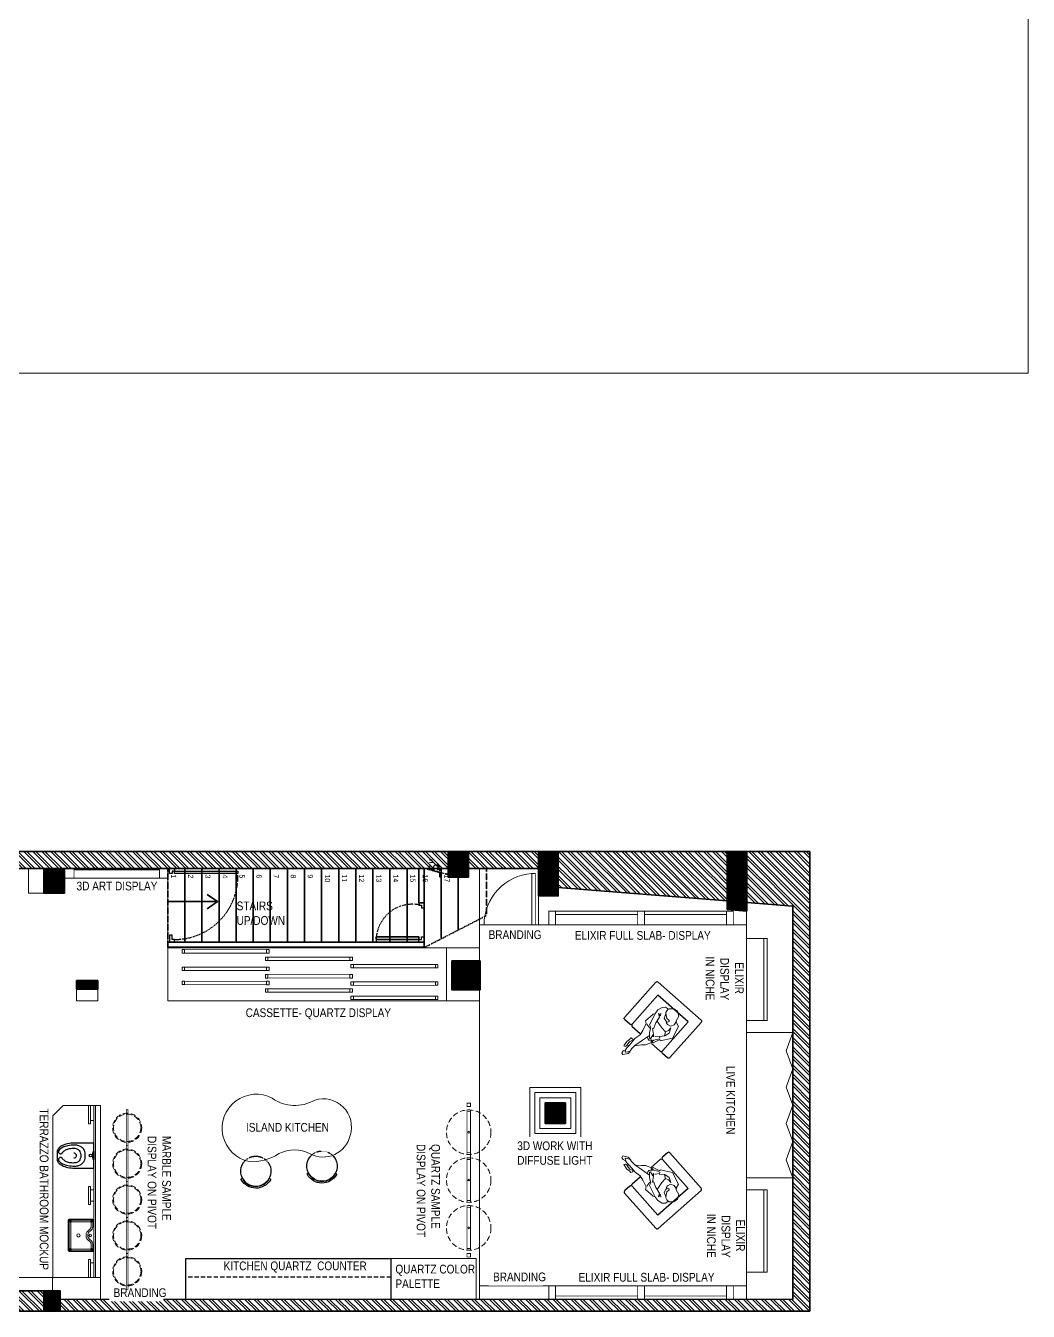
# Model space of a CAD drawing. Header units: inches. Extents: x -109431 to 29005, y -34715 to -1756.
# Drawn here: x -54446 to -53860, y -12996 to -12244 of the extents above; entities that cross this region are included whole.
import ezdxf

# ---------------------------------------------------------------- set-up
doc = ezdxf.new("R2010")
doc.units = ezdxf.units.IN
doc.header["$LTSCALE"] = 0.05
doc.header["$MEASUREMENT"] = 0
doc.header["$PDMODE"] = 3
doc.header["$PDSIZE"] = -4
for name, pattern in [('A2-XREF-115_FURN$0$HIDDEN', [0.375, 0.25, -0.125]), ('ACAD_ISO03W100', [30, 12, -18]), ('DASHED2', [0.375, 0.25, -0.125])]:
    doc.linetypes.add(name, pattern=pattern)
doc.layers.get('Defpoints').update_dxf_attribs({"linetype": 'DASHED2'})
for name, color, linetype, lineweight in [('A-PEOPLE', 12, 'Continuous', 20), ('FURNITURE', 1, 'Continuous', 18), ('hatch', 7, 'Continuous', 25), ('WALL', 7, 'Continuous', 35)]:
    doc.layers.add(name, color=color, linetype=linetype, lineweight=lineweight)
for name, color, linetype in [('Column', 6, 'Continuous'), ('Dim', 4, 'Continuous'), ('Door', 3, 'Continuous'), ('Furniture text & dimension', 7, 'Continuous'), ('T-furniture', 7, 'Continuous'), ('text', 4, 'Continuous')]:
    doc.layers.add(name, color=color, linetype=linetype)
doc.styles.add('4MMOF3-8', font='ARIALN.TTF', dxfattribs={"height": 5.12})
doc.styles.get("Standard").update_dxf_attribs({"font": 'stylu.ttf', "height": 6})
doc.dimstyles.new('STANDARD$0', dxfattribs={"dimscale": 0, "dimtxt": 4, "dimasz": 0.5, "dimexe": 0, "dimexo": 0, "dimgap": 0, "dimtad": 0, "dimzin": 0, "dimdsep": 46, "dimlunit": 4, "dimtxsty": 'Standard', "dimblk": 'ARCHTICK', "dimcen": 0.09375, "dimclrd": 256, "dimclre": 8, "dimclrt": 7, "dimadec": 0, "dimazin": 0, "dimtfac": 1, "dimtofl": 0, "dimtmove": 1, "dimatfit": 3, "dimldrblk": 'OBLIQUE', "dimfxl": 0.1875, "dimtolj": 1, "dimtzin": 0, "dimlwd": -1, "dimlwe": -1, "dimarcsym": 0})
pattern_1 = [(315, (-50218.136, 71535.8316), (2.65165043, 2.65165043), []), (315, (-50218.136, 71534.064), (2.65165043, 2.65165043), [])]
pattern_2 = [(315, (234.52663, -768.58549), (0.08838834765, 0.08838834765), [])]
pattern_3 = [(315, (-50218.13581, 71535.8316), (0.08838834765, 0.08838834765), [])]

# ---------------------------------------------------------------- blocks, each defined once
blk = doc.blocks.new('_ArchTick')
at = {"color": 0, "const_width": 0.15}
blk.add_lwpolyline([(-0.5, -0.5), (0.5, 0.5)], dxfattribs=at)
blk = doc.blocks.new('*D280')
at = {"layer": 'Defpoints', "color": 0, "ltscale": 0.25, "transparency": 16777216}
for p in [(-54203.99, -12737.47), (-54199.19, -12737.47), (-54199.19, -12742.47)]:
    blk.add_point(p, dxfattribs=at)
at = {"layer": 'Dim', "linetype": 'ACAD_ISO03W100', "ltscale": 0.25, "transparency": 16777216}
for p, q in [((-54203.99, -12739.97), (-54207.12, -12739.03)), ((-54203.99, -12742.47), (-54203.99, -12737.47))]:
    blk.add_line(p, q, dxfattribs=at)
at = {"layer": 'Dim', "color": 8, "linetype": 'ACAD_ISO03W100', "ltscale": 0.25, "transparency": 16777216}
for p, q in [((-54203.81, -12737.47), (-54203.99, -12737.47)), ((-54203.81, -12742.47), (-54203.99, -12742.47))]:
    blk.add_line(p, q, dxfattribs=at)
at = {"layer": 'Dim', "ltscale": 0.25, "transparency": 16777216, "xscale": 0.5, "yscale": 0.5, "zscale": 0.5}
for p, rotation in [((-54203.99, -12737.47), 90), ((-54203.99, -12742.47), 270)]:
    blk.add_blockref('_ArchTick', p, dxfattribs=dict(at, rotation=rotation))
at = {"layer": 'Dim', "color": 7, "ltscale": 0.25, "transparency": 16777216, "insert": (-54207.12, -12735.42), "char_height": 6, "attachment_point": 5, "rotation": 90}
blk.add_mtext('\\A1;5"', dxfattribs=at)
blk = doc.blocks.new('_OBLIQUE')
at = {"color": 0, "linetype": 'ByBlock'}
blk.add_line((-0.5, -0.5), (0.5, 0.5), dxfattribs=at)
blk = doc.blocks.new('HINDWARE VASCA BASIN')
at = {"ltscale": 10}
for points in [[(-8.5, -15), (8.5, -15, 0.414214), (9.5, -14), (9.5, -1, 0.414214), (8.5, 0), (-8.5, 0, 0.414214), (-9.5, -1), (-9.5, -14, 0.414214)], [(5.11, -0.5), (8.5, -0.5, -0.414214), (9, -1), (9, -14, -0.414214), (8.5, -14.5), (-8.5, -14.5, -0.414214), (-9, -14), (-9, -1, -0.414214), (-8.5, -0.5), (-5.11, -0.5, -0.233404), (-2.57, -2.05, 0.262849), (0, -3.5, 0.262849), (2.57, -2.05, -0.233404)]]:
    blk.add_lwpolyline(points, format="xyb", close=True, dxfattribs=at)
at = {"color": 9, "ltscale": 10}
for points in [[(-9, -1), (-8, -2)], [(-8.5, -0.5), (-7.5, -1.5)], [(8.5, -0.5), (7.5, -1.5)], [(9, -1), (8, -2)], [(-9, -14), (-8, -13)], [(-8.5, -14.5), (-7.5, -13.5)], [(8.5, -14.5), (7.5, -13.5)], [(9, -14), (8, -13)]]:
    blk.add_lwpolyline(points, dxfattribs=at)
blk.add_lwpolyline([(5.15, -1.5), (7.5, -1.5, -0.414214), (8, -2), (8, -13, -0.414214), (7.5, -13.5), (-7.5, -13.5, -0.414214), (-8, -13), (-8, -2, -0.414214), (-7.5, -1.5), (-5.15, -1.5, -0.227834), (-3.42, -2.58, 0.262027), (0, -4.5, 0.262027), (3.42, -2.58, -0.227834)], format="xyb", close=True, dxfattribs=at)
at = {"ltscale": 10}
for centre, radius in [((0, -2.05), 0.75), ((0, -9), 1)]:
    blk.add_circle(centre, radius, dxfattribs=at)
blk = doc.blocks.new('A$C26633AF0')
at = {"layer": 'T-furniture', "color": 11}
blk.add_lwpolyline([(0, 10.5, 0.049648), (0.42, 6.25, 0.06346), (1.49, 3.08, 0.103485), (3.38, 0.63, 0.178458), (5.1, 0), (9.9, 0, 0.178458), (11.62, 0.63, 0.103485), (13.51, 3.08, 0.06346), (14.58, 6.25, 0.049648), (15, 10.5), (15, 22), (0, 22)], format="xyb", close=True, dxfattribs=at)
at = {"layer": 'T-furniture', "color": 1}
blk.add_lwpolyline([(10.58, 0.94, 0.103485), (12.37, 3.25, 0.06346), (13.41, 6.33, 0.049648), (13.82, 10.5, 0.075858), (13.45, 12.95, 0.086069), (12.45, 14.9, 0.105985), (10.85, 16.27, 0.126201), (9.13, 16.72), (5.87, 16.72, 0.126201), (4.15, 16.27, 0.105985), (2.55, 14.9, 0.086069), (1.55, 12.95, 0.075858), (1.18, 10.5, 0.049648), (1.59, 6.33, 0.06346), (2.63, 3.25, 0.103485), (4.42, 0.94, 0.097511), (4.88, 0.75, 0.09808), (5.38, 0.75, 0.098895), (5.84, 0.93, 0.099479), (6.19, 1.28, 0.099479), (6.37, 1.73, 0.098895), (6.37, 2.23, 0.09808), (6.18, 2.69, 0.097511), (5.83, 3.04, -0.102445), (4.35, 4.55, -0.077884), (3.41, 6.69, -0.065096), (3.05, 9.46, -0.024284), (3.1, 10.5, -0.115331), (3.42, 11.88, -0.103946), (4.39, 13.11, -0.091071), (5.78, 13.9, -0.083675), (7.5, 14.19, -0.083675), (9.22, 13.9, -0.091071), (10.61, 13.11, -0.103946), (11.58, 11.88, -0.115331), (11.9, 10.5, -0.024284), (11.95, 9.46, -0.065096), (11.59, 6.69, -0.077884), (10.65, 4.55, -0.102445), (9.17, 3.04, 0.097511), (8.82, 2.69, 0.09808), (8.63, 2.23, 0.098895), (8.63, 1.73, 0.099479), (8.81, 1.28, 0.099479), (9.16, 0.93, 0.098895), (9.62, 0.75, 0.09808), (10.12, 0.75, 0.097511)], format="xyb", close=True, dxfattribs=at)
at = {"layer": 'T-furniture', "color": 1, "ltscale": 2}
for points in [[(5.08, 21.72), (5.08, 22), (9.92, 22), (9.92, 21.72)], [(6.09, 21.44), (6.09, 21.71), (8.68, 21.71), (8.68, 21.44)]]:
    blk.add_lwpolyline(points, close=True, dxfattribs=at)
at = {"layer": 'T-furniture', "color": 1}
blk.add_lwpolyline([(5.87, 10.04, -0.111064), (5.99, 10.58, -0.102841), (6.35, 11.05, -0.093011), (6.87, 11.35, -0.087082), (7.5, 11.47, -0.087082), (8.13, 11.35, -0.093011), (8.65, 11.05, -0.102841), (9.01, 10.58, -0.111064), (9.13, 10.04, -0.111064)], format="xyb", dxfattribs=at)
blk.add_circle((7.5, 20.12), 0.816, dxfattribs=at)
at = {"layer": 'T-furniture', "color": 1, "ltscale": 2}
blk.add_arc((7.39, 24.57), 3.39, 247.52123, 292.47877, dxfattribs=at)
blk = doc.blocks.new('A$7E7C19E2B201E1')
at = {"color": 11}
blk.add_lwpolyline([(-219, -370, 0.428876), (-236, -397, 0.57735), (245, -381, 0.536088), (227, -355, -0.615882)], format="xyb", close=True, dxfattribs=at)
at = {"color": 6}
blk.add_arc((0, -250), 250, 142.6792, 37.3208, dxfattribs=at)
at = {"color": 1, "linetype": 'ACAD_ISO03W100', "ltscale": 3}
blk.add_arc((0, -250), 250, 37.3028, 142.6972, dxfattribs=at)
blk = doc.blocks.new('A$C9f012d1b')
at = {"layer": 'A-PEOPLE', "color": 1, "lineweight": 0}
blk.add_lwpolyline([(736, 178), (755, 204), (786, 212), (795, 233), (715, 244), (669, 233), (639, 235), (631, 208), (637, 180), (597, 183), (509, 162), (437, 176), (326, 204), (305, 239), (156, 220), (137, 204), (59, 210), (-10, 187), (-44, 153), (-53, 99), (-65, 96), (-111, 42), (-120, -21), (-78, -82), (0, -99), (15, -116), (40, -183), (227, -232), (378, -120), (370, -103), (473, -63), (471, -51), (572, 4), (610, 46), (667, 101), (683, 113), (755, 119), (784, 115), (805, 109), (837, 111), (900, 159), (892, 191), (858, 191), (822, 178), (786, 183)], close=True, dxfattribs=at)
for points in [[(69, 145), (101, 122), (95, 168), (126, 122), (225, 105), (313, 71), (318, 86), (395, -5), (408, -2), (387, 23), (452, 6), (458, 23), (395, 80), (326, 115), (309, 157), (151, 197)], [(330, 193), (343, 120)], [(646, 193), (686, 210), (749, 210)], [(4, -108), (65, -120), (116, -91), (128, -40), (118, -7), (80, -30), (67, -19), (67, 25), (36, 65), (11, 94), (-19, 103), (-44, 101)], [(25, 82), (90, 61), (105, 14), (107, -11)], [(189, 107), (221, -11), (229, -91), (185, -110), (132, -110), (204, -145), (282, -122), (339, -68), (355, -91)], [(465, 56), (477, 40), (484, 12), (467, -9), (450, -21), (477, -26), (482, -34), (437, -45), (368, -91)], [(427, 54), (547, 82), (683, 113)], [(637, 180), (736, 178)], [(829, 174), (847, 164), (847, 151), (824, 132), (784, 111)], [(229, -91), (280, -118)], [(345, -74), (381, -23)]]:
    blk.add_lwpolyline(points, dxfattribs=at)

msp = doc.modelspace()

# ---------------------------------------------------------------- hatches: boundary and pattern name
at = {"layer": 'Column', "ltscale": 0.25}
h = msp.add_hatch(dxfattribs=at)
h.set_pattern_fill('ANSI31', color=1, angle=270)
h.set_pattern_definition(pattern_3)
h.paths.add_polyline_path([(-54187.18828, -12742.46865), (-54187.18828, -12727.46865), (-54199.18828, -12727.46865), (-54199.18828, -12742.46865)])
h = msp.add_hatch(dxfattribs=at)
h.set_pattern_fill('ANSI31', color=1, angle=270)
h.set_pattern_definition(pattern_3)
h.paths.add_polyline_path([(-54134.68828, -12753.46865), (-54134.68828, -12727.46865), (-54146.18828, -12727.46865), (-54146.18828, -12753.46865)])
h = msp.add_hatch(dxfattribs=at)
h.set_pattern_fill('ANSI31', color=1, angle=270)
h.set_pattern_definition(pattern_3)
h.paths.add_polyline_path([(-54024.39199, -12762.35468), (-54024.39199, -12727.46865), (-54035.89199, -12727.46865), (-54035.89199, -12761.42818)])
h = msp.add_hatch(dxfattribs=at)
h.set_pattern_fill('ANSI31', color=1, angle=270)
h.set_pattern_definition(pattern_2)
h.paths.add_polyline_path([(-54423.68828, -12751.96865), (-54423.68828, -12737.46865), (-54435.68828, -12737.46865), (-54435.68828, -12751.96865)])
h = msp.add_hatch(dxfattribs=at)
h.set_pattern_fill('ANSI31', color=1, angle=270)
h.set_pattern_definition(pattern_2)
h.paths.add_polyline_path([(-54183.18831, -12808.46865), (-54183.18828, -12801.46865), (-54196.93828, -12801.46865), (-54196.93828, -12808.46865)])
h.paths.add_polyline_path([(-54180.43828, -12808.46865), (-54180.43828, -12801.46865), (-54183.18828, -12801.46865), (-54183.18831, -12808.46865)])
h.paths.add_polyline_path([(-54183.18828, -12801.46865), (-54180.43828, -12801.46865), (-54180.43828, -12791.46865), (-54196.93828, -12791.46865), (-54196.93828, -12801.46865)])
h = msp.add_hatch(dxfattribs=at)
h.set_pattern_fill('ANSI31', color=1, angle=270)
h.set_pattern_definition(pattern_2)
h.paths.add_polyline_path([(-54404.18828, -12807.96865), (-54404.18828, -12802.96865), (-54416.68828, -12802.96865), (-54416.68828, -12807.96865)])
h = msp.add_hatch(dxfattribs=at)
h.set_pattern_fill('ANSI31', color=1, angle=270)
h.set_pattern_definition(pattern_2)
h.paths.add_polyline_path([(-54134.69151, -12886.52993), (-54134.69151, -12874.52993), (-54142.39199, -12874.52993), (-54142.39199, -12886.52993)])
h.paths.add_polyline_path([(-54130.39199, -12886.52993), (-54130.39199, -12875.52993), (-54134.69151, -12875.52993), (-54134.69151, -12886.52993)])
h.paths.add_polyline_path([(-54130.39199, -12875.52993), (-54130.39199, -12874.52993), (-54134.69151, -12874.52993), (-54134.69151, -12875.52993)])
h = msp.add_hatch(dxfattribs=at)
h.set_pattern_fill('ANSI31', color=1, angle=270)
h.set_pattern_definition(pattern_2)
h.paths.add_polyline_path([(-54426.18871, -12996.46865), (-54426.18871, -12984.46865), (-54435.72223, -12984.46865), (-54435.72223, -12996.46865)])
at = {"layer": 'hatch', "ltscale": 0.25}
h = msp.add_hatch(dxfattribs=at)
h.set_pattern_fill('ANSI32', color=8, scale=10, angle=270)
h.set_pattern_definition(pattern_1)
h.paths.add_polyline_path([(-54435.68828, -12737.46865), (-54435.68828, -12727.46865), (-54608.68828, -12727.46865), (-54608.68828, -12768.46865), (-54598.68828, -12768.46865), (-54598.68828, -12737.46865)])
h = msp.add_hatch(dxfattribs=at)
h.set_pattern_fill('ANSI32', color=8, scale=10, angle=270)
h.set_pattern_definition(pattern_1)
h.paths.add_polyline_path([(-54423.68828, -12737.46865), (-54423.68828, -12727.46865), (-54435.68828, -12727.46865), (-54435.68828, -12737.46865)])
h = msp.add_hatch(dxfattribs=at)
h.set_pattern_fill('ANSI32', color=8, scale=10, angle=270)
h.set_pattern_definition(pattern_1)
h.paths.add_polyline_path([(-53997.39199, -12759.52993), (-53997.39199, -12989.52993), (-54426.18871, -12989.46865), (-54426.18871, -12996.46865), (-53987.39199, -12996.46865), (-53987.39199, -12727.46865), (-54170.16953, -12727.46865), (-54170.16953, -12737.46865), (-54146.18828, -12737.46865), (-54134.68828, -12737.46865), (-54134.68828, -12748.46865), (-54035.89199, -12756.42818), (-54024.39199, -12757.35468)])
h.paths.add_polyline_path([(-54024.80643, -12756.32398), (-54024.80643, -12763.41538), (-54016.56359, -12763.41538), (-54016.56359, -12756.32398)], flags=24)
h = msp.add_hatch(dxfattribs=at)
h.set_pattern_fill('ANSI32', color=8, scale=10, angle=270)
h.set_pattern_definition(pattern_1)
h.paths.add_polyline_path([(-54227.47822, -12737.46865), (-54227.47822, -12727.46865), (-54363.18828, -12727.46865), (-54404.68828, -12727.46865), (-54423.68828, -12727.46865), (-54423.68828, -12737.46865), (-54404.68828, -12737.46865), (-54363.18828, -12737.46865)])
h = msp.add_hatch(dxfattribs=at)
h.set_pattern_fill('ANSI32', color=8, scale=10, angle=270)
h.set_pattern_definition(pattern_1)
h.paths.add_polyline_path([(-54187.18828, -12742.46865), (-54187.18828, -12737.46865), (-54170.16953, -12737.46865), (-54170.16953, -12727.46865), (-54227.47822, -12727.46865), (-54227.47822, -12737.46865), (-54213.18828, -12737.46865), (-54199.18828, -12737.46865), (-54199.18828, -12742.46865)])
h = msp.add_hatch(dxfattribs=at)
h.set_pattern_fill('ANSI32', color=8, scale=10, angle=270)
h.set_pattern_definition(pattern_1)
h.paths.add_polyline_path([(-54435.72223, -12996.46865), (-54435.72223, -12984.46865), (-54598.68828, -12984.46865), (-54598.68828, -12813.46865), (-54608.68828, -12813.46865), (-54608.68828, -12996.46865)])

# ---------------------------------------------------------------- linework, layer by layer
at = {"color": 11}
for points in [[(-54051.04217, -12827.47146), (-54069.31748, -12848.09939, -0.414213562), (-54070.70688, -12848.18341), (-54073.65373, -12845.57265, -0.414213562), (-54073.73775, -12844.18325), (-54058.72589, -12827.23888), (-54076.42155, -12811.56142), (-54091.43341, -12828.50579, -0.414213562), (-54092.82281, -12828.58981), (-54095.76966, -12825.97905, -0.414213562), (-54095.85368, -12824.58965), (-54077.57837, -12803.96172, -0.414213562), (-54076.18897, -12803.8777), (-54051.12619, -12826.08205, -0.414213562)], [(-54051.04217, -12924.40661), (-54069.31748, -12903.77868, 0.414213562), (-54070.70688, -12903.69466), (-54073.65373, -12906.30542, 0.414213562), (-54073.73775, -12907.69482), (-54058.72589, -12924.63919), (-54076.42155, -12940.31666), (-54091.43341, -12923.37228, 0.414213562), (-54092.82281, -12923.28826), (-54095.76966, -12925.89902, 0.414213562), (-54095.85368, -12927.28842), (-54077.57837, -12947.91635, 0.414213562), (-54076.18897, -12948.00037), (-54051.12619, -12925.79602, 0.414213562)]]:
    msp.add_lwpolyline(points, format="xyb", close=True, dxfattribs=at)
at = {"color": 6}
for points in [[(-54080.1826, -12839.7884), (-54075.12715, -12844.26727, 0.414213562), (-54073.73775, -12844.18325), (-54058.72589, -12827.23888), (-54076.40697, -12811.57433), (-54091.41884, -12828.5187, 0.414213562), (-54091.33481, -12829.9081), (-54086.6572, -12834.05223)], [(-54080.1826, -12912.08967), (-54075.12715, -12907.6108, -0.414213562), (-54073.73775, -12907.69482), (-54058.72589, -12924.63919), (-54076.40697, -12940.30374), (-54091.41884, -12923.35937, -0.414213562), (-54091.33481, -12921.96997), (-54086.6572, -12917.82584)]]:
    msp.add_lwpolyline(points, format="xyb", dxfattribs=at)
at = {"layer": 'Door', "ltscale": 0.25}
for points in [[(-54362.17979, -12740.46865), (-54362.17979, -12737.46865), (-54359.17979, -12737.46865), (-54359.17979, -12738.96865), (-54360.67979, -12738.96865), (-54360.67979, -12740.46865)], [(-54322.17979, -12738.96865), (-54322.17979, -12740.46865), (-54359.17979, -12740.46865), (-54359.17979, -12738.96865)], [(-54213.18828, -12760.46865), (-54213.18828, -12757.46865), (-54216.18828, -12757.46865), (-54216.18828, -12758.96865), (-54214.68828, -12758.96865), (-54214.68828, -12760.46865)], [(-54362.17979, -12776.46865), (-54362.17979, -12780.46865), (-54359.17979, -12780.46865), (-54359.17979, -12778.96865), (-54360.67979, -12778.96865), (-54360.67979, -12776.46865)], [(-54213.18828, -12777.46865), (-54213.18828, -12780.46865), (-54216.18828, -12780.46865), (-54216.18828, -12778.96865), (-54214.68828, -12778.96865), (-54214.68828, -12777.46865)]]:
    msp.add_lwpolyline(points, close=True, dxfattribs=at)
at = {"layer": 'Door', "linetype": 'ACAD_ISO03W100', "ltscale": 0.25}
for centre, radius, start, end in [((-54359.23901, -12741.86118), 37.10751, 270.09143649, 2.92343502), ((-54219.9718, -12779.67852), 21.33126, 75.65918756, 182.12277669)]:
    msp.add_arc(centre, radius, start, end, dxfattribs=at)
at = {"layer": 'FURNITURE', "ltscale": 50}
for p, q in [((-54598.68828, -12737.46865), (-54435.68828, -12737.46865)), ((-54363.13183, -12814.80091), (-54363.18828, -12737.46865)), ((-54180.75303, -12770.35462), (-54180.75303, -12737.46865)), ((-54146.18828, -12753.46865), (-54146.18828, -12770.35462)), ((-54178.10979, -12770.35462), (-54178.10979, -12767.35462)), ((-54024.42517, -12989.52607), (-54024.42517, -12762.352)), ((-54148.10979, -12770.35462), (-54180.75303, -12770.35462)), ((-54180.75303, -12770.35462), (-54180.75303, -12783.80091)), ((-54024.42517, -12770.35462), (-54148.10979, -12770.35462)), ((-54032.25125, -12770.35462), (-54024.42517, -12770.35462)), ((-54200.13183, -12783.80091), (-54180.75303, -12783.80091)), ((-54012.40959, -12778.3529), (-54024.42517, -12778.35462)), ((-54012.40959, -12826.3529), (-54012.40959, -12778.3529)), ((-54200.13183, -12814.80091), (-54180.75303, -12814.80091)), ((-54012.40959, -12826.3529), (-54024.41831, -12826.35462)), ((-54024.40959, -12833.39768), (-53997.39299, -12833.39768)), ((-53997.39299, -12833.39768), (-54001.39287, -12844.03132)), ((-53997.39299, -12833.39768), (-53997.39199, -12918.46645)), ((-53997.39299, -12854.66497), (-54001.39287, -12844.03132)), ((-53997.39299, -12854.66497), (-54001.39287, -12865.29861)), ((-53997.39299, -12875.93226), (-54001.39287, -12865.29861)), ((-54430.51061, -12882.10627), (-54424.51061, -12876.10627)), ((-54430.51061, -12882.10627), (-54430.51061, -12970.7425)), ((-54430.51061, -12882.10627), (-54430.51061, -12970.7425)), ((-54405.51061, -12876.10627), (-54424.51061, -12876.10627)), ((-54409.51061, -12886.76627), (-54409.51061, -12876.10627)), ((-54408.51061, -12876.10627), (-54408.51061, -12886.76627)), ((-54406.51061, -12876.10627), (-54406.51061, -12976.7425)), ((-53997.39249, -12875.93207), (-54001.39236, -12886.56571)), ((-54409.51061, -12886.76627), (-54408.51061, -12886.76627)), ((-54408.51061, -12884.76627), (-54406.51061, -12884.76627)), ((-54406.51061, -12885.4025), (-54406.51061, -12925.4025)), ((-53997.39249, -12897.19935), (-54001.39236, -12886.56571)), ((-53997.39249, -12897.19935), (-54001.39236, -12907.833)), ((-54186.08538, -12904.69678), (-54186.08538, -12906.69678)), ((-53997.39249, -12918.46664), (-54001.39236, -12907.833)), ((-54024.40858, -12918.46645), (-53997.39199, -12918.46645)), ((-54024.40858, -12918.46645), (-54012.40858, -12918.46645)), ((-54409.51061, -12923.4025), (-54409.51061, -12934.0825)), ((-54409.51061, -12923.4025), (-54408.51061, -12923.4025)), ((-54408.51061, -12934.0825), (-54408.51061, -12923.4025)), ((-54408.51061, -12925.4025), (-54406.51061, -12925.4025)), ((-54012.40858, -12925.51123), (-54024.4173, -12925.50951)), ((-54012.40858, -12925.51123), (-54012.40858, -12973.51123)), ((-54409.51061, -12934.0825), (-54408.51061, -12934.0825)), ((-54408.51061, -12932.0825), (-54406.51061, -12932.0825)), ((-54430.51061, -12970.7425), (-54430.51061, -12977.10627)), ((-54409.51061, -12966.0825), (-54408.51061, -12966.0825)), ((-54409.51061, -12966.0825), (-54409.51061, -12976.7425)), ((-54408.51061, -12976.7425), (-54408.51061, -12966.0825)), ((-54408.51061, -12968.0825), (-54406.51061, -12968.0825)), ((-54430.68828, -12976.7425), (-54402.51061, -12976.7425)), ((-54424.51061, -12976.7425), (-54405.51061, -12976.7425)), ((-54406.51061, -12976.7425), (-54408.51061, -12976.7425)), ((-54402.51061, -12976.7425), (-54402.51243, -12989.47203)), ((-54012.40858, -12973.51123), (-54024.42416, -12973.50951)), ((-54032.25196, -12981.50951), (-54024.42517, -12981.50951)), ((-54012.40858, -12989.52779), (-54012.40858, -12989.52993))]:
    msp.add_line(p, q, dxfattribs=at)
for points in [[(-54967.88583, -11821.43125), (-53859.60159, -11821.43125), (-53859.60159, -12447.75804), (-54967.88583, -12447.75804)], [(-54423.68828, -12751.96865), (-54444.77144, -12751.96865), (-54444.77144, -12737.46865), (-54423.68828, -12737.46865)], [(-54363.18828, -12737.46865), (-54423.68828, -12737.46865), (-54423.68828, -12743.1177), (-54363.18828, -12743.1177)], [(-54363.13183, -12783.80091), (-54200.13183, -12783.80091), (-54200.13183, -12814.80091), (-54363.13183, -12814.80091)], [(-54353.36515, -12786.92431), (-54354.86515, -12786.92431), (-54354.86515, -12784.92431), (-54353.36515, -12784.92431)], [(-54304.57072, -12791.31647), (-54306.07072, -12791.31647), (-54306.07072, -12789.31647), (-54304.57072, -12789.31647)], [(-54305.36515, -12786.92431), (-54303.86515, -12786.92431), (-54303.86515, -12784.92431), (-54305.36515, -12784.92431)], [(-54256.57072, -12791.31647), (-54255.07072, -12791.31647), (-54255.07072, -12789.31647), (-54256.57072, -12789.31647)], [(-54353.36515, -12797.13688), (-54354.86515, -12797.13688), (-54354.86515, -12795.13688), (-54353.36515, -12795.13688)], [(-54304.57072, -12801.52904), (-54306.07072, -12801.52904), (-54306.07072, -12799.52904), (-54304.57072, -12799.52904)], [(-54305.36515, -12797.13688), (-54303.86515, -12797.13688), (-54303.86515, -12795.13688), (-54305.36515, -12795.13688)], [(-54256.57072, -12801.52904), (-54255.07072, -12801.52904), (-54255.07072, -12799.52904), (-54256.57072, -12799.52904)], [(-54254.56428, -12795.55714), (-54256.06428, -12795.55714), (-54256.06428, -12793.55714), (-54254.56428, -12793.55714)], [(-54206.56428, -12795.55714), (-54205.06428, -12795.55714), (-54205.06428, -12793.55714), (-54206.56428, -12793.55714)], [(-54416.68828, -12802.96865), (-54404.18828, -12802.96865), (-54404.18828, -12814.80091), (-54416.68828, -12814.80091)], [(-54353.36515, -12805.34945), (-54354.86515, -12805.34945), (-54354.86515, -12803.34945), (-54353.36515, -12803.34945)], [(-54305.36515, -12805.44245), (-54303.86515, -12805.44245), (-54303.86515, -12803.44245), (-54305.36515, -12803.44245)], [(-54254.56428, -12805.76971), (-54256.06428, -12805.76971), (-54256.06428, -12803.76971), (-54254.56428, -12803.76971)], [(-54206.56428, -12805.76971), (-54205.06428, -12805.76971), (-54205.06428, -12803.76971), (-54206.56428, -12803.76971)], [(-54304.57072, -12809.83461), (-54306.07072, -12809.83461), (-54306.07072, -12807.83461), (-54304.57072, -12807.83461)], [(-54256.57072, -12809.83461), (-54255.07072, -12809.83461), (-54255.07072, -12807.83461), (-54256.57072, -12807.83461)], [(-54254.56428, -12814.07528), (-54256.06428, -12814.07528), (-54256.06428, -12812.07528), (-54254.56428, -12812.07528)], [(-54206.56428, -12814.07528), (-54205.06428, -12814.07528), (-54205.06428, -12812.07528), (-54206.56428, -12812.07528)], [(-54151.39199, -12865.52993), (-54121.39199, -12865.52993), (-54121.39199, -12895.52993), (-54151.39199, -12895.52993)], [(-54148.39199, -12868.52993), (-54124.39199, -12868.52993), (-54124.39199, -12892.52993), (-54148.39199, -12892.52993)], [(-54145.39199, -12871.52993), (-54127.39199, -12871.52993), (-54127.39199, -12889.52993), (-54145.39199, -12889.52993)], [(-54142.39199, -12874.52993), (-54130.39199, -12874.52993), (-54130.39199, -12886.52993), (-54142.39199, -12886.52993)], [(-54402.51061, -12876.10627), (-54402.51061, -12976.7425), (-54405.51061, -12976.7425), (-54405.51061, -12876.10627)]]:
    msp.add_lwpolyline(points, close=True, dxfattribs=at)
at = {"layer": 'FURNITURE', "ltscale": 50, "const_width": 0.5}
for points in [[(-54368.08709, -12743.21054), (-54368.08709, -12738.21054), (-54418.08709, -12738.21054), (-54418.08709, -12743.21054), (-54368.08709, -12743.21054)], [(-54148.10979, -12770.35462), (-54148.10979, -12740.35462), (-54150.10979, -12740.35462), (-54150.10979, -12770.35462)], [(-54136.25125, -12762.35462), (-54140.25125, -12762.35462), (-54140.25125, -12770.35462), (-54136.25125, -12770.35462), (-54136.25125, -12762.35462)], [(-54088.25125, -12762.35462), (-54136.25125, -12762.35462), (-54136.25125, -12764.35462), (-54088.25125, -12764.35462), (-54088.25125, -12762.35462)], [(-54084.25125, -12762.35462), (-54088.25125, -12762.35462), (-54088.25125, -12770.35462), (-54084.25125, -12770.35462), (-54084.25125, -12762.35462)], [(-54088.25125, -12762.35462), (-54084.25125, -12762.35462), (-54084.25125, -12770.35462), (-54088.25125, -12770.35462), (-54088.25125, -12762.35462)], [(-54036.25125, -12762.35462), (-54084.25125, -12762.35462), (-54084.25125, -12764.35462), (-54036.25125, -12764.35462), (-54036.25125, -12762.35462)], [(-54036.25125, -12762.35462), (-54032.25125, -12762.35462), (-54032.25125, -12770.35462), (-54036.25125, -12770.35462), (-54036.25125, -12762.35462)], [(-54012.40959, -12778.3529), (-54012.40959, -12826.3529), (-54014.40959, -12826.3529), (-54014.40959, -12778.3529), (-54012.40959, -12778.3529)], [(-54305.36515, -12786.92431), (-54305.36515, -12784.92431), (-54353.36515, -12784.92431), (-54353.36515, -12786.92431), (-54305.36515, -12786.92431)], [(-54256.57072, -12791.31647), (-54256.57072, -12789.31647), (-54304.57072, -12789.31647), (-54304.57072, -12791.31647), (-54256.57072, -12791.31647)], [(-54305.36515, -12797.13688), (-54305.36515, -12795.13688), (-54353.36515, -12795.13688), (-54353.36515, -12797.13688), (-54305.36515, -12797.13688)], [(-54256.57072, -12801.52904), (-54256.57072, -12799.52904), (-54304.57072, -12799.52904), (-54304.57072, -12801.52904), (-54256.57072, -12801.52904)], [(-54206.56428, -12795.55714), (-54206.56428, -12793.55714), (-54254.56428, -12793.55714), (-54254.56428, -12795.55714), (-54206.56428, -12795.55714)], [(-54305.36515, -12805.44245), (-54305.36515, -12803.44245), (-54353.36515, -12803.44245), (-54353.36515, -12805.44245), (-54305.36515, -12805.44245)], [(-54206.56428, -12805.76971), (-54206.56428, -12803.76971), (-54254.56428, -12803.76971), (-54254.56428, -12805.76971), (-54206.56428, -12805.76971)], [(-54256.57072, -12809.83461), (-54256.57072, -12807.83461), (-54304.57072, -12807.83461), (-54304.57072, -12809.83461), (-54256.57072, -12809.83461)], [(-54206.56428, -12814.07528), (-54206.56428, -12812.07528), (-54254.56428, -12812.07528), (-54254.56428, -12814.07528), (-54206.56428, -12814.07528)], [(-54186.08538, -12874.69678), (-54186.08538, -12876.69678), (-54188.08538, -12876.69678), (-54188.08538, -12874.69678), (-54186.08538, -12874.69678)], [(-54186.08538, -12879.69678), (-54186.08538, -12878.69678), (-54188.08538, -12878.69678), (-54188.08538, -12879.69678), (-54186.08538, -12879.69678)], [(-54186.08538, -12903.69678), (-54186.08538, -12904.69678), (-54188.08538, -12904.69678), (-54188.08538, -12903.69678), (-54186.08538, -12903.69678)], [(-54186.08538, -12907.69678), (-54186.08538, -12906.69678), (-54188.08538, -12906.69678), (-54188.08538, -12907.69678), (-54186.08538, -12907.69678)], [(-54012.40858, -12973.51123), (-54012.40858, -12925.51123), (-54014.40858, -12925.51123), (-54014.40858, -12973.51123), (-54012.40858, -12973.51123)], [(-54186.08538, -12931.69678), (-54186.08538, -12932.69678), (-54188.08538, -12932.69678), (-54188.08538, -12931.69678), (-54186.08538, -12931.69678)], [(-54186.08538, -12935.69678), (-54186.08538, -12934.69678), (-54188.08538, -12934.69678), (-54188.08538, -12935.69678), (-54186.08538, -12935.69678)], [(-54186.08538, -12959.69678), (-54186.08538, -12960.69678), (-54188.08538, -12960.69678), (-54188.08538, -12959.69678), (-54186.08538, -12959.69678)], [(-54186.08538, -12964.69678), (-54186.08538, -12962.69678), (-54188.08538, -12962.69678), (-54188.08538, -12964.69678), (-54186.08538, -12964.69678)], [(-54574.68828, -12976.7425), (-54574.68828, -12984.7425), (-54430.68828, -12984.7425), (-54430.68828, -12976.7425), (-54574.68828, -12976.7425)], [(-54136.25196, -12989.50951), (-54140.25196, -12989.50951), (-54140.25196, -12981.50951), (-54136.25196, -12981.50951), (-54136.25196, -12989.50951)], [(-54088.25196, -12989.50951), (-54136.25196, -12989.50951), (-54136.25196, -12987.50951), (-54088.25196, -12987.50951), (-54088.25196, -12989.50951)], [(-54084.25196, -12989.50951), (-54088.25196, -12989.50951), (-54088.25196, -12981.50951), (-54084.25196, -12981.50951), (-54084.25196, -12989.50951)], [(-54088.25196, -12989.50951), (-54084.25196, -12989.50951), (-54084.25196, -12981.50951), (-54088.25196, -12981.50951), (-54088.25196, -12989.50951)], [(-54036.25196, -12989.50951), (-54084.25196, -12989.50951), (-54084.25196, -12987.50951), (-54036.25196, -12987.50951), (-54036.25196, -12989.50951)], [(-54036.25196, -12989.50951), (-54032.25196, -12989.50951), (-54032.25196, -12981.50951), (-54036.25196, -12981.50951), (-54036.25196, -12989.50951)]]:
    msp.add_lwpolyline(points, dxfattribs=at)
at = {"layer": 'FURNITURE', "ltscale": 50}
for points in [[(-54405.51061, -12876.10627), (-54405.51061, -12976.7425)], [(-54402.51061, -12880.7425), (-54402.51061, -12976.7425)]]:
    msp.add_lwpolyline(points, dxfattribs=at)
at = {"layer": 'FURNITURE', "ltscale": 50, "const_width": 0.5}
for points in [[(-54387.46449, -12878.61366), (-54387.46449, -12899.61366), (-54386.46449, -12899.61366), (-54386.46449, -12878.61366)], [(-54186.08538, -12879.69678), (-54186.08538, -12903.69678), (-54188.08538, -12903.69678), (-54188.08538, -12879.69678)], [(-54387.46449, -12920.61366), (-54387.46449, -12899.61366), (-54386.46449, -12899.61366), (-54386.46449, -12920.61366)], [(-54186.08538, -12907.69678), (-54186.08538, -12931.69678), (-54188.08538, -12931.69678), (-54188.08538, -12907.69678)], [(-54387.46449, -12941.61366), (-54387.46449, -12920.61366), (-54386.46449, -12920.61366), (-54386.46449, -12941.61366)], [(-54387.46449, -12962.61366), (-54387.46449, -12941.61366), (-54386.46449, -12941.61366), (-54386.46449, -12962.61366)], [(-54186.08538, -12959.69678), (-54186.08538, -12935.69678), (-54188.08538, -12935.69678), (-54188.08538, -12959.69678)]]:
    msp.add_lwpolyline(points, close=True, dxfattribs=at)
at = {"layer": 'FURNITURE', "color": 252, "linetype": 'A2-XREF-115_FURN$0$HIDDEN', "ltscale": 250, "true_color": 0x939598}
for centre, radius in [((-54386.96449, -12889.11366), 8.5), ((-54386.96449, -12889.11366), 8), ((-54187.08538, -12891.69678), 13.0384), ((-54386.96449, -12910.11366), 8.5), ((-54386.96449, -12910.11366), 8), ((-54187.08538, -12919.69678), 13.0384), ((-54386.96449, -12931.11366), 8.5), ((-54386.96449, -12931.11366), 8), ((-54187.08538, -12947.69678), 13.0384), ((-54386.96449, -12952.11366), 8.5), ((-54386.96449, -12952.11366), 8)]:
    msp.add_circle(centre, radius, dxfattribs=at)
at = {"layer": 'FURNITURE', "ltscale": 50}
for centre in [(-54187.08538, -12891.69678), (-54187.08538, -12919.69678), (-54187.08538, -12947.69678)]:
    msp.add_circle(centre, 0.5, dxfattribs=at)
for centre, radius, start, end in [((-54148.10979, -12770.35462), 30, 93.82255373, 180), ((-54311.42759, -12889.42795), 19.96251, 62.0016632, 257.7526118), ((-54288.78707, -12853.4017), 22.68561, 234.20284468, 300.65451919), ((-54272.23177, -12888.68125), 16.53465, 342.5386809, 107.56085066), ((-54272.36815, -12889.90432), 16.34244, 242.68511671, 346.77644014), ((-54313.78578, -12881.25753), 27.74214, 266.12147089, 303.99861234), ((-54289.23093, -12922.01092), 19.92378, 61.96774634, 116.99031906)]:
    msp.add_arc(centre, radius, start, end, dxfattribs=at)
at = {"layer": 'Furniture text & dimension', "linetype": 'A2-XREF-115_FURN$0$HIDDEN', "ltscale": 200}
msp.add_line((-54232.58208, -12976.49626), (-54352.58208, -12976.49626), dxfattribs=at)
at = {"layer": 'Furniture text & dimension', "ltscale": 50}
msp.add_lwpolyline([(-54352.58208, -12965.49626), (-54232.58208, -12965.49626), (-54232.58208, -12989.49626), (-54352.58208, -12989.49626)], close=True, dxfattribs=at)
at = {"layer": 'WALL', "ltscale": 0.25}
for p, q in [((-54598.68828, -12984.46865), (-54432.68828, -12984.46865)), ((-54432.68828, -12984.46865), (-54426.18828, -12984.46865)), ((-54426.18828, -12984.46865), (-54426.18828, -12989.46865)), ((-54426.18828, -12989.46865), (-53997.39199, -12989.52993)), ((-54608.68828, -12996.46865), (-53987.39199, -12996.46865))]:
    msp.add_line(p, q, dxfattribs=at)
for points in [[(-54608.68828, -12768.46865), (-54608.68828, -12727.46865), (-54423.68828, -12727.46865)], [(-54423.68828, -12727.46865), (-54404.68828, -12727.46865), (-54363.18828, -12727.46865), (-53987.39199, -12727.46865)], [(-54035.89199, -12727.46865), (-54035.89199, -12761.42818)], [(-54024.39199, -12727.46865), (-54024.39199, -12762.35468)], [(-53987.39199, -12996.46865), (-53987.39199, -12727.46865)], [(-54598.68828, -12737.46865), (-54423.68828, -12737.46865)], [(-54423.68828, -12737.46865), (-54404.68828, -12737.46865), (-54363.18828, -12737.46865), (-54213.18828, -12737.46865)], [(-54213.18828, -12737.46865), (-54199.18828, -12737.46865), (-54199.18828, -12742.46865), (-54187.18828, -12742.46865), (-54187.18828, -12737.46865), (-54146.18828, -12737.46865), (-54146.18828, -12753.46865), (-54134.68828, -12753.46865), (-54134.68828, -12748.46865), (-54134.68828, -12748.46865)], [(-54134.68828, -12748.46865), (-54035.89199, -12756.42818)], [(-54363.18828, -12780.46865), (-54363.18828, -12783.46865), (-54213.18828, -12783.46865), (-54213.18828, -12760.46865)], [(-54035.89199, -12761.42818), (-54024.39199, -12762.35468)], [(-54024.39199, -12757.35468), (-53997.39199, -12759.52993)], [(-53997.39199, -12989.52993), (-53997.39199, -12759.52993)], [(-54180.43828, -12791.46865), (-54180.43828, -12808.46865), (-54196.93828, -12808.46865), (-54196.93828, -12791.46865), (-54180.43828, -12791.46865)]]:
    msp.add_lwpolyline(points, dxfattribs=at)
for points in [[(-54187.18828, -12742.46865), (-54187.18828, -12727.46865), (-54199.18828, -12727.46865), (-54199.18828, -12742.46865)], [(-54134.68828, -12753.46865), (-54134.68828, -12727.46865), (-54146.18828, -12727.46865), (-54146.18828, -12753.46865)], [(-54435.68828, -12737.46865), (-54435.68828, -12751.96865), (-54423.68828, -12751.96865), (-54423.68828, -12737.46865)], [(-54213.18828, -12737.46865), (-54213.18828, -12757.46865), (-54216.18828, -12757.46865), (-54216.18828, -12737.46865)], [(-54213.18828, -12783.46865), (-54213.18828, -12780.46865), (-54363.18828, -12780.46865), (-54363.18828, -12783.46865)], [(-54216.18828, -12778.96865), (-54241.18828, -12778.96865), (-54241.18828, -12777.46865), (-54216.18828, -12777.46865)], [(-54416.68828, -12802.96865), (-54416.68828, -12807.96865), (-54404.18828, -12807.96865), (-54404.18828, -12802.96865)], [(-54130.39199, -12874.52993), (-54130.39199, -12886.52993), (-54142.39199, -12886.52993), (-54142.39199, -12874.52993)], [(-54435.72223, -12984.46865), (-54435.72223, -12996.46865), (-54426.18871, -12996.46865), (-54426.18871, -12984.46865)]]:
    msp.add_lwpolyline(points, close=True, dxfattribs=at)
at = {"layer": 'WALL', "color": 8, "linetype": 'ACAD_ISO03W100', "ltscale": 0.25}
for points in [[(-54199.18828, -12740.93018), (-54212.68828, -12737.46865), (-54363.18828, -12737.46865), (-54363.18828, -12780.46865)], [(-54176.68828, -12737.46865), (-54176.68828, -12764.96865)], [(-54212.68828, -12783.46865), (-54176.68828, -12764.96865)]]:
    msp.add_lwpolyline(points, dxfattribs=at)
at = {"layer": 'WALL', "color": 8, "ltscale": 0.25}
for points in [[(-54353.18828, -12737.46865), (-54353.18828, -12780.46865)], [(-54343.18828, -12737.46865), (-54343.18828, -12780.46865)], [(-54333.18828, -12737.46865), (-54333.18828, -12780.46865)], [(-54323.18828, -12737.46865), (-54323.18828, -12780.46865)], [(-54313.18828, -12737.46865), (-54313.18828, -12780.46865)], [(-54303.18828, -12737.46865), (-54303.18828, -12780.46865)], [(-54293.18828, -12737.46865), (-54293.18828, -12780.46865)], [(-54283.18828, -12737.46865), (-54283.18828, -12780.46865)], [(-54273.18828, -12737.46865), (-54273.18828, -12780.46865)], [(-54263.18828, -12737.46865), (-54263.18828, -12780.46865)], [(-54253.18828, -12737.46865), (-54253.18828, -12780.46865)], [(-54243.18828, -12737.46865), (-54243.18828, -12780.46865)], [(-54233.18828, -12737.46865), (-54233.18828, -12780.46865)], [(-54223.18828, -12737.46865), (-54223.18828, -12780.46865)], [(-54213.18828, -12738.26507), (-54213.18828, -12777.96865)], [(-54203.18828, -12737.46865), (-54203.18828, -12777.96865)], [(-54193.18828, -12742.46865), (-54193.18828, -12773.44781)]]:
    msp.add_lwpolyline(points, dxfattribs=at)

# ---------------------------------------------------------------- block references
at = {"color": 161, "lineweight": -3, "yscale": 0.03937, "zscale": 0.03937}
for p, xscale, rotation in [((-54068.64034, -12823.89045), -0.03937, 48.46067043561108), ((-54068.64034, -12927.98762), 0.03937, 131.5393295643889)]:
    msp.add_blockref('A$C9f012d1b', p, dxfattribs=dict(at, xscale=xscale, rotation=rotation))
at = {"color": 6, "xscale": -0.03543299999999998, "yscale": 0.03543300000000003, "zscale": 0.03543300000000003, "rotation": 1.509373076335878}
for p in [(-54273.19244, -12902.73178), (-54311.87935, -12905.71979)]:
    msp.add_blockref('A$7E7C19E2B201E1', p, dxfattribs=at)
at = {"layer": 'FURNITURE', "ltscale": 50, "xscale": 0.9718137791682759, "yscale": 0.9718137791682759, "zscale": 0.9718137791682759, "rotation": 270}
msp.add_blockref('A$C26633AF0', (-54427.89057, -12898.11392), dxfattribs=at)
at = {"layer": 'FURNITURE', "ltscale": 50, "rotation": 270}
msp.add_blockref('HINDWARE VASCA BASIN', (-54406.51061, -12952.0825), dxfattribs=at)

# ---------------------------------------------------------------- texts
at = {"layer": 'Dim', "ltscale": 0.25, "char_height": 3, "attachment_point": 1, "rotation": 270}
for s, insert in [('1 ', (-54358.28638, -12740.91374)), ('2 ', (-54348.28638, -12740.91374)), ('3 ', (-54338.28638, -12740.91374)), ('4 ', (-54328.23035, -12740.91374)), ('5 ', (-54318.28638, -12740.91374)), ('6 ', (-54308.28638, -12740.91374)), ('7 ', (-54298.28638, -12740.91374)), ('8 ', (-54288.28638, -12740.91374)), ('9 ', (-54278.28638, -12740.91374)), ('10 ', (-54268.23035, -12740.91374)), ('11 ', (-54258.28638, -12740.91374)), ('12 ', (-54248.28638, -12740.91374)), ('13 ', (-54238.23035, -12740.91374)), ('14 ', (-54228.28638, -12740.91374)), ('15', (-54218.28638, -12740.91374)), ('16', (-54210.99769, -12740.91374)), ('17 ', (-54198.28638, -12740.91374))]:
    msp.add_mtext_dynamic_manual_height_columns(s, width=44, gutter_width=1, heights=[0], dxfattribs=dict(at, insert=insert))
at = {"layer": 'text', "ltscale": 50, "char_height": 5.12, "attachment_point": 4, "style": '4MMOF3-8'}
for s, insert, width in [('3D ART DISPLAY', (-54416.55665, -12747.73379), 66.2810962), ('STAIRS\\PUP/DOWN', (-54322.90496, -12763.63159), 66.2810962), ('KITCHEN QUARTZ  COUNTER ', (-54330.51625, -12970.58861), 96.6573193)]:
    msp.add_mtext(s, dxfattribs=dict(at, insert=insert, width=width))
for s, insert in [('ELIXIR FULL SLAB- DISPLAY', (-54125.00489, -12776.62934)), ('CASSETTE- QUARTZ DISPLAY', (-54317.60322, -12822.50917)), ('ELIXIR FULL SLAB- DISPLAY', (-54122.75957, -12976.60567))]:
    msp.add_mtext_dynamic_manual_height_columns(s, width=127.679357, gutter_width=15.396, heights=[0], dxfattribs=dict(at, insert=insert))
at = {"layer": 'text', "ltscale": 50, "char_height": 5.12, "attachment_point": 4, "rotation": 270, "style": '4MMOF3-8'}
for s, insert, width in [('\\pi43.54286;ELIXIR\\P\\pi39.38155; DISPLAY \\P\\pi40.12894;IN NICHE', (-54037.32413, -12748.71339), 105.1209635), ('LIVE KITCHEN', (-54033.85194, -12852.8702), 105.1209635), ('TERRAZZO BATHROOM MOCKUP', (-54435.62262, -12877.84204), 103.7020243), ('MARBLE SAMPLE\\PDISPLAY ON PIVOT', (-54368.21606, -12893.93228), 105.1209635), ('QUARTZ SAMPLE\\PDISPLAY ON PIVOT', (-54210.75651, -12898.63126), 105.1209635), ('\\pi43.54286;ELIXIR\\P\\pi39.38155; DISPLAY \\P\\pi40.12894;IN NICHE', (-54036.61113, -12899.30226), 105.1209635)]:
    msp.add_mtext(s, dxfattribs=dict(at, insert=insert, width=width))

# ---------------------------------------------------------------- dimensions: what is measured, and where the dimension line sits
at = {"layer": 'Dim', "ltscale": 0.25}
dim = msp.add_linear_dim(base=(-54203.9933, -12737.46865), p1=(-54199.18828, -12742.46865), p2=(-54199.18828, -12737.46865), angle=270, dimstyle='STANDARD$0', override={"dimscale": 1, "dimfxlon": 1}, dxfattribs=at)
dim.commit()
dim.dimension.update_dxf_attribs({"geometry": '*D280', "text_midpoint": (-54207.12288, -12739.02977)})

# ---------------------------------------------------------------- leaders
at = {"layer": 'WALL', "ltscale": 0.25}
msp.add_leader([(-54334.06456, -12756.84567), (-54363.09851, -12756.84567)], dimstyle='STANDARD$0', override={"dimscale": 1, "dimasz": 6, "dimldrblk": 'Open90', "dimfxlon": 1}, dxfattribs=at)

# ---------------------------------------------------------------- next in the draw order: texts
at = {"layer": 'text', "ltscale": 50, "insert": (-54268.90817, -12888.89765), "char_height": 5.12, "attachment_point": 6, "style": '4MMOF3-8', "bg_fill": 3, "box_fill_scale": 1.25, "bg_fill_color": 256, "bg_fill_true_color": 13158600, "bg_fill_transparency": 0}
msp.add_mtext_dynamic_manual_height_columns('ISLAND KITCHEN ', width=51.4526443, gutter_width=15.396, heights=[0], dxfattribs=at)
at = {"layer": 'text', "ltscale": 50, "char_height": 5.12, "attachment_point": 4, "style": '4MMOF3-8', "bg_fill": 2}
for s, width, insert in [('3D WORK WITH DIFFUSE LIGHT', 44.5239057, (-54158.68636, -12903.94841)), ('QUARTZ COLOR PALETTE', 50.1301988, (-54229.9859, -12976.06748)), ('BRANDING', 26.6168326, (-54394.92517, -12985.61113))]:
    msp.add_mtext_dynamic_manual_height_columns(s, width=width, gutter_width=15.396, heights=[26.39219], dxfattribs=dict(at, insert=insert))

# ---------------------------------------------------------------- next in the draw order: linework, layer by layer
at = {"layer": 'FURNITURE', "ltscale": 50}
for p, q in [((-54180.75303, -12783.80091), (-54180.75303, -12989.50373)), ((-54193.2033, -12965.49626), (-54232.58208, -12965.49626)), ((-54024.42517, -12981.50951), (-54180.75303, -12981.50951))]:
    msp.add_line(p, q, dxfattribs=at)
at = {"layer": 'FURNITURE', "ltscale": 50, "const_width": 0.5}
msp.add_lwpolyline([(-54387.46449, -12983.61366), (-54387.46449, -12962.61366), (-54386.46449, -12962.61366), (-54386.46449, -12983.61366)], close=True, dxfattribs=at)
at = {"layer": 'FURNITURE', "ltscale": 50}
msp.add_lwpolyline([(-54182.65355, -12965.49626), (-54232.58208, -12965.49626), (-54232.58208, -12989.47203), (-54182.65355, -12989.47203)], close=True, dxfattribs=at)
at = {"layer": 'FURNITURE', "color": 252, "linetype": 'A2-XREF-115_FURN$0$HIDDEN', "ltscale": 250, "true_color": 0x939598}
for radius in [8.5, 8]:
    msp.add_circle((-54386.96449, -12973.11366), radius, dxfattribs=at)

# ---------------------------------------------------------------- next in the draw order: texts
at = {"layer": 'text', "ltscale": 50, "char_height": 5.12, "attachment_point": 4, "style": '4MMOF3-8', "bg_fill": 2}
for insert in [(-54175.42128, -12776.20416), (-54172.8345, -12976.39983)]:
    msp.add_mtext_dynamic_manual_height_columns('BRANDING', width=26.6168326, gutter_width=15.396, heights=[26.39219], dxfattribs=dict(at, insert=insert))

doc.saveas('drawing.dxf')
